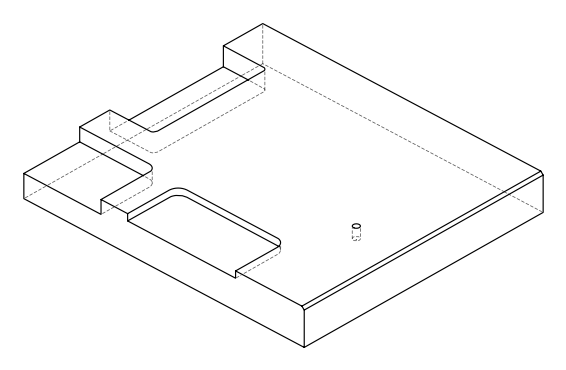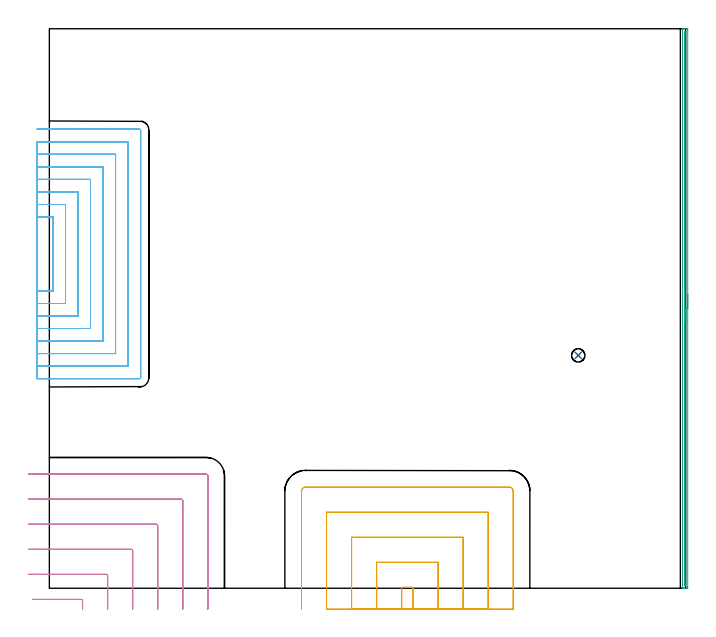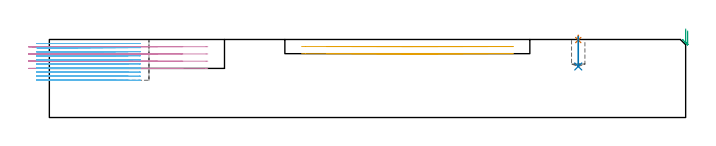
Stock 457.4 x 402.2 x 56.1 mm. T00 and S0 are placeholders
(PLAN: 6 operations, 4 tool changes, 86.1 min)
(1 SPOT_DRILL | STEP1POCKET | NXT0321_9005460120000 | 0.03 min | 1 mm3)
(2 DRILL_BLIND_HOLE_INTO_CENTER | STEP1POCKET | NXT0301_067 | 0.09 min | 1311 mm3)
(3 AREA_MILL | FG_CHAMFER_SURFACE | UGT0205_001 | 6.59 min | 2904 mm3)
(4 MILL_CORNER_NOTCH_RECTANGULAR | CORNER_NOTCH_RECTANGULAR | UGT0201_106 | Follow Part, ap 6, ae 75% | 7.11 min | 245396 mm3)
(5 MILL_SLOT | SLOT_PARTIAL_RECTANGULAR | UGT0201_106 | Follow Part, ap 6, ae 75% | 6.36 min | 151185 mm3)
(6 MILL_SLOT_1 | SLOT_PARTIAL_RECTANGULAR_1 | NXT0201_011 | Follow Part, ap 3, ae 75% | 65.98 min | 400577 mm3)
(TOOL NXT0321_9005460120000 | NC Spot Drill, 142deg, 12mm, Carbide, Uncoated | D12 PA142 FL30 Z2)
(TOOL NXT0301_067 | Carbide Drill 9.6mm [860.1-0960-029A1-MM 2214] | D9.6 PA140 FL47 Z2)
(TOOL UGT0205_001 | Chamfer Mill 20 x 3 x 45 deg. | D20 FL50 Z2)
(TOOL UGT0201_106 | End Mill 24 mm | D24 FL25 Z2)
(TOOL NXT0201_011 | ENDMILL 12mm [2P460-1200-NA 1630] | D12 FL38 Z6)
(OP 1 SPOT_DRILL)
G17 G21 G94 G90
T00 M6
G54
G17 G0 G90 X380.2 Y167.4 S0 M3
G43 Z66.1 H0
G94 G81 G98 Z55.687 F250. R59.1
G80
M5
M2
(OP 2 DRILL_BLIND_HOLE_INTO_CENTER)
G17 G21 G94 G90
T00 M6
G54
G17 G0 G90 X380.2 Y167.4 S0 M3
G43 Z66.1 H1
G94 G81 G98 Z36.7 F250. R58.1
G80
M5
M2
(OP 3 AREA_MILL)
G17 G21 G94 G90
T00 M6
G54
G17 G0 G90 X458.9 Y211.1 S1061 M3
G43 Z66.1 H0
Z62.3
G94 G1 Y211.062 Z61.428 F250.
Y210.948 Z60.564
Y210.759 Z59.712
Y210.497 Z58.88
Y210.163 Z58.074
Y209.76 Z57.3
Y209.292 Z56.564
Y208.76 Z55.872
Y208.171 Z55.229
Y207.528 Z54.64
Y206.836 Z54.109
Y206.1 Z53.64
Y205.326 Z53.237
Y204.52 Z52.903
Y203.688 Z52.641
Y202.836 Z52.452
Y201.972 Z52.338
Y201.1 Z52.3
Y0.939
X458.899 Y0.614 Z52.301
X458.893 Y0.053 Z52.303
X458.89 Y0.008 Z52.305
X458.334 Y0. Z52.86
X457.778 Z53.419
X457.445 Z53.751
X456.888 Z54.308
X456.555 Z54.64
X455.89 Z55.31
X455.523 Z55.676
X455.145 Z56.046
X455.103 Y0.009 Z56.088
X455.1 Y0.167 Z56.1
Y402.033
X455.103 Y402.191 Z56.088
X455.145 Y402.2 Z56.046
X455.523 Z55.676
X455.889 Z55.31
X456.555 Z54.64
X457.778 Z53.419
X458.334 Y402.197 Z52.86
X458.891 Y402.192 Z52.305
X458.893 Y402.147 Z52.303
X458.899 Y401.586 Z52.301
X458.9 Y401.019 Z52.3
Y201.1
X457.486 Z53.714
Y3.252
X457.483 Y2.4 Z53.717
X457.481 Y2.363 Z53.719
X457.445 Y2.01 Z53.755
X456.948 Y2.005 Z54.252
X456.555 Y2.01 Z54.645
X456.519 Y2.4 Z54.681
X456.517 Y2.438 Z54.683
X456.514 Y3.293 Z54.686
Y398.948
X456.517 Y399.8 Z54.683
X456.519 Y399.837 Z54.681
X456.555 Y400.19 Z54.645
X457.052 Y400.195 Z54.148
X457.445 Y400.19 Z53.755
X457.481 Y399.8 Z53.719
X457.483 Y399.762 Z53.717
X457.486 Y398.907 Z53.714
Y201.1
Y200.228 Z53.752
Y199.364 Z53.866
Y198.512 Z54.055
Y197.68 Z54.317
Y196.874 Z54.651
Y196.1 Z55.054
Y195.364 Z55.523
Y194.672 Z56.054
Y194.029 Z56.643
Y193.44 Z57.286
Y192.908 Z57.979
Y192.44 Z58.714
Y192.037 Z59.488
Y191.703 Z60.294
Y191.441 Z61.126
Y191.252 Z61.978
Y191.138 Z62.843
Y191.1 Z63.714
G0 Z66.1
M5
M2
(OP 4 MILL_CORNER_NOTCH_RECTANGULAR)
G17 G21 G94 G90
T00 M6
G54
G17 G0 G90 X23.9 Y-15. S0 M3
G43 Z66.1 H0
Z50.9
G94 G1 Y-12. F250.
Y-9.192 F500.
G3 X22.708 Y-8. R1.2
G1 X-8.944
X-11.944 F250.
G0 Z66.1
X41.9 Y-15.
Z50.9
G1 Y-12.
Y8.807 F500.
G3 X40.707 Y10. R1.2
G1 X-12.
X-15. F250.
G0 Z66.1
X59.9 Y-15.
Z50.9
G1 Y-12.
Y26.807 F500.
G3 X58.707 Y28. R1.2
G1 X-12.
X-15. F250.
G0 Z66.1
X77.9 Y-15.
Z50.9
G1 Y-12.
Y44.806 F500.
G3 X76.706 Y46. R1.2
G1 X-12.
X-15. F250.
G0 Z66.1
X95.9 Y-15.
Z50.9
G1 Y-12.
Y62.806 F500.
G3 X94.706 Y64. R1.2
G1 X-12.
X-15. F250.
G0 Z66.1
X113.9 Y-15.
Z50.9
G1 Y-12.
Y80.806 F500.
G3 X112.706 Y82. R1.2
G1 X-12.
X-15. F250.
G0 Z66.1
X23.9 Y-15.
Z45.7
G1 Y-12.
Y-9.192 F500.
G3 X22.708 Y-8. R1.2
G1 X-8.944
X-11.944 F250.
G0 Z66.1
X41.9 Y-15.
Z45.7
G1 Y-12.
Y8.807 F500.
G3 X40.707 Y10. R1.2
G1 X-12.
X-15. F250.
G0 Z66.1
X59.9 Y-15.
Z45.7
G1 Y-12.
Y26.807 F500.
G3 X58.707 Y28. R1.2
G1 X-12.
X-15. F250.
G0 Z66.1
X77.9 Y-15.
Z45.7
G1 Y-12.
Y44.806 F500.
G3 X76.706 Y46. R1.2
G1 X-12.
X-15. F250.
G0 Z66.1
X95.9 Y-15.
Z45.7
G1 Y-12.
Y62.806 F500.
G3 X94.706 Y64. R1.2
G1 X-12.
X-15. F250.
G0 Z66.1
X113.9 Y-15.
Z45.7
G1 Y-12.
Y80.806 F500.
G3 X112.706 Y82. R1.2
G1 X-12.
X-15. F250.
G0 Z66.1
X23.9 Y-15.
Z40.5
G1 Y-12.
Y-9.192 F500.
G3 X22.708 Y-8. R1.2
G1 X-8.944
X-11.944 F250.
G0 Z66.1
X41.9 Y-15.
Z40.5
G1 Y-12.
Y8.807 F500.
G3 X40.707 Y10. R1.2
G1 X-12.
X-15. F250.
G0 Z66.1
X59.9 Y-15.
Z40.5
G1 Y-12.
Y26.807 F500.
G3 X58.707 Y28. R1.2
G1 X-12.
X-15. F250.
G0 Z66.1
X77.9 Y-15.
Z40.5
G1 Y-12.
Y44.806 F500.
G3 X76.706 Y46. R1.2
G1 X-12.
X-15. F250.
G0 Z66.1
X95.9 Y-15.
Z40.5
G1 Y-12.
Y62.806 F500.
G3 X94.706 Y64. R1.2
G1 X-12.
X-15. F250.
G0 Z66.1
X113.9 Y-15.
Z40.5
G1 Y-12.
Y80.806 F500.
G3 X112.706 Y82. R1.2
G1 X-12.
X-15. F250.
G0 Z66.1
X23.9 Y-15.
Z35.3
G1 Y-12.
Y-9.192 F500.
G3 X22.708 Y-8. R1.2
G1 X-8.944
X-11.944 F250.
G0 Z66.1
X41.9 Y-15.
Z35.3
G1 Y-12.
Y8.807 F500.
G3 X40.707 Y10. R1.2
G1 X-12.
X-15. F250.
G0 Z66.1
X59.9 Y-15.
Z35.3
G1 Y-12.
Y26.807 F500.
G3 X58.707 Y28. R1.2
G1 X-12.
X-15. F250.
G0 Z66.1
X77.9 Y-15.
Z35.3
G1 Y-12.
Y44.806 F500.
G3 X76.706 Y46. R1.2
G1 X-12.
X-15. F250.
G0 Z66.1
X95.9 Y-15.
Z35.3
G1 Y-12.
Y62.806 F500.
G3 X94.706 Y64. R1.2
G1 X-12.
X-15. F250.
G0 Z66.1
X113.9 Y-15.
Z35.3
G1 Y-12.
Y80.806 F500.
G3 X112.706 Y82. R1.2
G1 X-12.
X-15. F250.
G0 Z66.1
M5
M2
(OP 5 MILL_SLOT)
G17 G21 G94 G90
T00 M6
G54
G17 G0 G90 X261.4 Y-15. S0 M3
G43 Z66.1 H0
Z51.
G94 G1 Y-12. F250.
Y0.7 F500.
X253.3
Y-12.
Y-15. F250.
X279.4
Y-12.
Y18.7 F500.
X235.3
Y-12.
Y-15. F250.
X297.4
Y-12.
Y36.7 F500.
X217.3
Y-12.
Y-15. F250.
X315.4
Y-12.
Y54.7 F500.
X199.3
Y-12.
Y-15. F250.
X333.4
Y-12.
Y69.9 F500.
G3 X330.6 Y72.7 R2.8
G1 X184.1
G3 X181.3 Y69.9 R2.8
G1 Y-12.
Y-15. F250.
G0 X261.4 Z45.9
G1 Y-12.
Y0.7 F500.
X253.3
Y-12.
Y-15. F250.
X279.4
Y-12.
Y18.7 F500.
X235.3
Y-12.
Y-15. F250.
X297.4
Y-12.
Y36.7 F500.
X217.3
Y-12.
Y-15. F250.
X315.4
Y-12.
Y54.7 F500.
X199.3
Y-12.
Y-15. F250.
X333.4
Y-12.
Y69.9 F500.
G3 X330.6 Y72.7 R2.8
G1 X184.1
G3 X181.3 Y69.9 R2.8
G1 Y-12.
Y-15. F250.
G0 Z66.1
M5
M2
(OP 6 MILL_SLOT_1)
G17 G21 G94 G90
T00 M6
G54
G17 G0 G90 X-9. Y213.7 S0 M3
G43 Z66.1 H1
Z53.17
G94 G1 X-6. F250.
X2.6 F500.
Y266.9
X-6.
X-9. F250.
Y204.7
X-6.
X11.6 F500.
Y275.9
X-6.
X-9. F250.
Y195.7
X-6.
X20.6 F500.
Y284.9
X-6.
X-9. F250.
Y186.7
X-6.
X29.6 F500.
Y293.9
X-6.
X-9. F250.
Y177.7
X-6.
X38.6 F500.
Y302.9
X-6.
X-9. F250.
Y168.7
X-6.
X47.6 F500.
Y311.9
X-6.
X-9. F250.
Y159.7
X-6.
X56.6 F500.
Y320.9
X-6.
X-9. F250.
Y150.7
X-6.
X64.8 F500.
G3 X65.6 Y151.5 R0.8
G1 Y329.1
G3 X64.8 Y329.9 R0.8
G1 X-6.
X-9. F250.
G0 Y213.7 Z50.24
G1 X-6.
X2.6 F500.
Y266.9
X-6.
X-9. F250.
Y204.7
X-6.
X11.6 F500.
Y275.9
X-6.
X-9. F250.
Y195.7
X-6.
X20.6 F500.
Y284.9
X-6.
X-9. F250.
Y186.7
X-6.
X29.6 F500.
Y293.9
X-6.
X-9. F250.
Y177.7
X-6.
X38.6 F500.
Y302.9
X-6.
X-9. F250.
Y168.7
X-6.
X47.6 F500.
Y311.9
X-6.
X-9. F250.
Y159.7
X-6.
X56.6 F500.
Y320.9
X-6.
X-9. F250.
Y150.7
X-6.
X64.8 F500.
G3 X65.6 Y151.5 R0.8
G1 Y329.1
G3 X64.8 Y329.9 R0.8
G1 X-6.
X-9. F250.
G0 Y213.7 Z47.31
G1 X-6.
X2.6 F500.
Y266.9
X-6.
X-9. F250.
Y204.7
X-6.
X11.6 F500.
Y275.9
X-6.
X-9. F250.
Y195.7
X-6.
X20.6 F500.
Y284.9
X-6.
X-9. F250.
Y186.7
X-6.
X29.6 F500.
Y293.9
X-6.
X-9. F250.
Y177.7
X-6.
X38.6 F500.
Y302.9
X-6.
X-9. F250.
Y168.7
X-6.
X47.6 F500.
Y311.9
X-6.
X-9. F250.
Y159.7
X-6.
X56.6 F500.
Y320.9
X-6.
X-9. F250.
Y150.7
X-6.
X64.8 F500.
G3 X65.6 Y151.5 R0.8
G1 Y329.1
G3 X64.8 Y329.9 R0.8
G1 X-6.
X-9. F250.
G0 Y213.7 Z44.38
G1 X-6.
X2.6 F500.
Y266.9
X-6.
X-9. F250.
Y204.7
X-6.
X11.6 F500.
Y275.9
X-6.
X-9. F250.
Y195.7
X-6.
X20.6 F500.
Y284.9
X-6.
X-9. F250.
Y186.7
X-6.
X29.6 F500.
Y293.9
X-6.
X-9. F250.
Y177.7
X-6.
X38.6 F500.
Y302.9
X-6.
X-9. F250.
Y168.7
X-6.
X47.6 F500.
Y311.9
X-6.
X-9. F250.
Y159.7
X-6.
X56.6 F500.
Y320.9
X-6.
X-9. F250.
Y150.7
X-6.
X64.8 F500.
G3 X65.6 Y151.5 R0.8
G1 Y329.1
G3 X64.8 Y329.9 R0.8
G1 X-6.
X-9. F250.
G0 Y213.7 Z41.45
G1 X-6.
X2.6 F500.
Y266.9
X-6.
X-9. F250.
Y204.7
X-6.
X11.6 F500.
Y275.9
X-6.
X-9. F250.
Y195.7
X-6.
X20.6 F500.
Y284.9
X-6.
X-9. F250.
Y186.7
X-6.
X29.6 F500.
Y293.9
X-6.
X-9. F250.
Y177.7
X-6.
X38.6 F500.
Y302.9
X-6.
X-9. F250.
Y168.7
X-6.
X47.6 F500.
Y311.9
X-6.
X-9. F250.
Y159.7
X-6.
X56.6 F500.
Y320.9
X-6.
X-9. F250.
Y150.7
X-6.
X64.8 F500.
G3 X65.6 Y151.5 R0.8
G1 Y329.1
G3 X64.8 Y329.9 R0.8
G1 X-6.
X-9. F250.
G0 Y213.7 Z38.52
G1 X-6.
X2.6 F500.
Y266.9
X-6.
X-9. F250.
Y204.7
X-6.
X11.6 F500.
Y275.9
X-6.
X-9. F250.
Y195.7
X-6.
X20.6 F500.
Y284.9
X-6.
X-9. F250.
Y186.7
X-6.
X29.6 F500.
Y293.9
X-6.
X-9. F250.
Y177.7
X-6.
X38.6 F500.
Y302.9
X-6.
X-9. F250.
Y168.7
X-6.
X47.6 F500.
Y311.9
X-6.
X-9. F250.
Y159.7
X-6.
X56.6 F500.
Y320.9
X-6.
X-9. F250.
Y150.7
X-6.
X64.8 F500.
G3 X65.6 Y151.5 R0.8
G1 Y329.1
G3 X64.8 Y329.9 R0.8
G1 X-6.
X-9. F250.
G0 Y213.7 Z35.59
G1 X-6.
X2.6 F500.
Y266.9
X-6.
X-9. F250.
Y204.7
X-6.
X11.6 F500.
Y275.9
X-6.
X-9. F250.
Y195.7
X-6.
X20.6 F500.
Y284.9
X-6.
X-9. F250.
Y186.7
X-6.
X29.6 F500.
Y293.9
X-6.
X-9. F250.
Y177.7
X-6.
X38.6 F500.
Y302.9
X-6.
X-9. F250.
Y168.7
X-6.
X47.6 F500.
Y311.9
X-6.
X-9. F250.
Y159.7
X-6.
X56.6 F500.
Y320.9
X-6.
X-9. F250.
Y150.7
X-6.
X64.8 F500.
G3 X65.6 Y151.5 R0.8
G1 Y329.1
G3 X64.8 Y329.9 R0.8
G1 X-6.
X-9. F250.
G0 Y213.7 Z32.66
G1 X-6.
X2.6 F500.
Y266.9
X-6.
X-9. F250.
Y204.7
X-6.
X11.6 F500.
Y275.9
X-6.
X-9. F250.
Y195.7
X-6.
X20.6 F500.
Y284.9
X-6.
X-9. F250.
Y186.7
X-6.
X29.6 F500.
Y293.9
X-6.
X-9. F250.
Y177.7
X-6.
X38.6 F500.
Y302.9
X-6.
X-9. F250.
Y168.7
X-6.
X47.6 F500.
Y311.9
X-6.
X-9. F250.
Y159.7
X-6.
X56.6 F500.
Y320.9
X-6.
X-9. F250.
Y150.7
X-6.
X64.8 F500.
G3 X65.6 Y151.5 R0.8
G1 Y329.1
G3 X64.8 Y329.9 R0.8
G1 X-6.
X-9. F250.
G0 Y213.7 Z29.73
G1 X-6.
X2.6 F500.
Y266.9
X-6.
X-9. F250.
Y204.7
X-6.
X11.6 F500.
Y275.9
X-6.
X-9. F250.
Y195.7
X-6.
X20.6 F500.
Y284.9
X-6.
X-9. F250.
Y186.7
X-6.
X29.6 F500.
Y293.9
X-6.
X-9. F250.
Y177.7
X-6.
X38.6 F500.
Y302.9
X-6.
X-9. F250.
Y168.7
X-6.
X47.6 F500.
Y311.9
X-6.
X-9. F250.
Y159.7
X-6.
X56.6 F500.
Y320.9
X-6.
X-9. F250.
Y150.7
X-6.
X64.8 F500.
G3 X65.6 Y151.5 R0.8
G1 Y329.1
G3 X64.8 Y329.9 R0.8
G1 X-6.
X-9. F250.
G0 Y213.7 Z26.8
G1 X-6.
X2.6 F500.
Y266.9
X-6.
X-9. F250.
Y204.7
X-6.
X11.6 F500.
Y275.9
X-6.
X-9. F250.
Y195.7
X-6.
X20.6 F500.
Y284.9
X-6.
X-9. F250.
Y186.7
X-6.
X29.6 F500.
Y293.9
X-6.
X-9. F250.
Y177.7
X-6.
X38.6 F500.
Y302.9
X-6.
X-9. F250.
Y168.7
X-6.
X47.6 F500.
Y311.9
X-6.
X-9. F250.
Y159.7
X-6.
X56.6 F500.
Y320.9
X-6.
X-9. F250.
Y150.7
X-6.
X64.8 F500.
G3 X65.6 Y151.5 R0.8
G1 Y329.1
G3 X64.8 Y329.9 R0.8
G1 X-6.
X-9. F250.
G0 Z66.1
M5
M2
